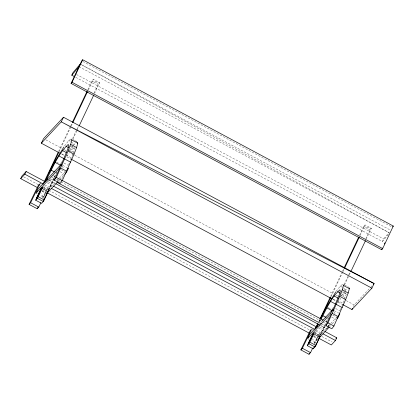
<?xml version="1.0" encoding="UTF-8"?>
<svg xmlns="http://www.w3.org/2000/svg" width="414" height="414" viewBox="0 0 414 414"><rect width="100%" height="100%" fill="white"/><g stroke="black" fill="none" stroke-linecap="round" stroke-linejoin="round"><path stroke-width="0.31" stroke-dasharray="2.07 1.55" d="M70.768 159.68L73.687 152.269L74.655 148.698L74.178 147.575L70.934 145.842M343.33 302.82L346.259 294.126L345.788 293.003L342.544 291.265M68.574 164.824L69.304 163.111M340.184 310.252L340.913 308.534M341.892 306.246L342.621 304.533M62.343 178.698L63.668 175.79M75.762 77.356L382.386 241.533L383.623 238.925L389.253 232.259M58.565 151.519L70.432 126.451M70.706 125.866L72.088 122.953M87.82 89.724L91.96 80.978L93.326 79.369L99.598 82.728L94.63 93.222M59.104 151.659L70.97 126.591M71.249 126.011L72.626 123.093M88.358 89.864L93.326 79.369M48.278 189.855L56.558 172.369M60.698 163.623L62.074 160.71M72.564 138.555L76.704 129.81M76.978 129.225L78.36 126.311M94.092 93.083L98.232 84.337L99.598 82.728L91.96 80.978L98.232 84.337M48.816 190L53.784 179.505M54.063 178.92L54.891 177.171M72.828 139.28L76.693 131.119M76.968 130.534L78.898 126.451M318.733 321.533L319.561 319.784M330.595 296.481L342.176 272.008M342.45 271.424L343.553 269.095M359.549 235.302L363.689 226.561L365.055 224.952L371.327 228.311L366.364 238.8M319.277 321.668L320.1 319.924M331.133 296.615L342.714 272.148M342.994 271.563L344.096 269.235M360.092 235.442L365.055 224.952M320.043 335.376L328.318 317.9M332.452 309.16L333.28 307.411M344.034 284.687L348.448 275.367M348.723 274.782L349.825 272.453M365.821 238.661L369.961 229.92L371.327 228.311L363.689 226.561L369.961 229.92M321.135 334.352L324.995 326.196M344.577 284.827L350.642 272.008M43.749 198.911L44.557 197.24M42.445 197.99L45.747 191.196M46.725 191.594L45.426 192.986L43.434 197.09L40.049 195.279M43.165 198.037L48.117 187.842L44.319 185.803M314.226 343.496L318.35 334.998L319.877 333.363L315.535 331.034M319.065 336.018L316.901 338.341L314.909 342.445L311.525 340.629M314.65 344.127L318.226 336.763M318.506 336.194L319.877 333.363M327.308 327.743L326.791 328.799L321.098 325.751M327.567 327.21L328.592 325.094M328.318 326.915L329.601 324.265M353.349 306.639L354.193 304.906L370.659 287.264M48.055 190.031L55.88 174.32M48.593 190.497L53.794 179.935M319.66 335.459L327.49 319.743M321.021 334.248L325.125 325.911M318.961 321.673L319.82 319.97M319.732 321.631L320.56 319.986M56.169 173.751L57.034 172.126M328.638 317.548L327.774 319.178L326.154 320.146M54.669 183.097L49.545 180.354L50.161 179.345M327.407 327.79L326.791 328.799L328.059 327.443M327.712 327.283L329.554 324.245M69.438 150.717L72.704 146.323M66.871 156.213L69.242 152.787M341.043 296.145L344.308 291.746M337.84 302.624L340.851 298.215M64.543 145.919L68.6 140.817L70.794 139.021M73.071 145.857L75.426 143.285M69.624 152.305L71.917 149.423L74.178 147.575M336.147 291.342L340.204 286.245L342.404 284.449M344.676 291.285L347.03 288.708M342.378 296.289L345.788 293.003M382.386 241.533L388.824 233.92M49.545 180.354L50.389 179.453M43.315 187.749L46.575 189.493L48.117 187.842M48.459 189.736L55.388 182.31M57.122 180.452L58.855 178.594M59.29 178.129L65.355 171.634M45.597 194.766L43.434 197.09L40.939 193.343M58.162 181.306L59.461 179.914M59.895 179.448L63.792 175.272M320.829 322.346L321.699 321.419M319.499 335.557L326.863 327.665M328.597 325.808L330.331 323.95M330.765 323.484L336.83 316.984M317.942 339.195L314.909 342.445L312.415 338.699M329.637 326.662L330.507 325.73M332.235 323.872L334.838 321.088M371.089 286.798L371.958 285.872M72.667 144.362L74.546 144.005L70.758 141.976M344.277 289.79L346.151 289.427L342.368 287.404M70.437 141.039L68.6 140.817L70.22 141.686M342.047 286.467L340.204 286.245L341.829 287.114M82.857 61.495L391.763 226.888M81.382 64.656L390.863 230.36M79.012 66.654L389.056 232.663L80.244 64.046M76.424 74.442L383.623 238.925M72.854 139.534L75.017 140.688M344.464 284.956L348.79 287.275M69.247 145.806L74.655 148.698M340.857 291.228L346.259 294.126M70.297 148.559L71.917 149.423M341.364 293.692L343.527 294.851M68.284 149.371L73.687 152.269M339.889 294.799L345.297 297.692M45.856 139.818L61.815 148.362M64.092 149.583L66.375 150.799M71.503 153.547L333.104 293.614M335.951 295.141L337.664 296.057M346.213 300.636L354.193 304.906M66.095 155.069L71.503 157.967M337.162 300.207L343.113 303.39M61.603 153.785L64.305 155.229M333.213 299.208L335.914 300.657M61.852 154.199L64.129 155.421M66.98 156.947L70.97 159.085M333.141 299.457L335.992 300.983M338.269 302.204L342.828 304.642M64.004 163.08L68.331 165.398M335.614 308.508L339.935 310.821M62.747 165.362L67.259 167.779M334.222 310.717L338.735 313.134M56.744 162.221L59.989 163.96M328.349 307.643L331.593 309.382M61.319 169.766L65.267 171.882M332.794 315.121L336.742 317.233M60.139 171.727L63.922 173.756M331.749 317.155L336.07 319.468M321.828 315.991L323.448 316.86M53.183 175.598L54.891 176.514M324.736 320.995L326.444 321.911M51.346 176.649L54.193 178.175M56.47 179.391L60.454 181.529M61.024 181.834L322.33 321.74M322.899 322.045L325.746 323.572M50.813 178.998L53.66 180.525M321.797 324.09L325.782 326.227M48.904 180.1L52.687 182.129M321.052 325.818L324.297 327.552M48.05 181.674L51.295 183.407M319.655 327.096L322.899 328.835M47.243 182.797L52.94 185.85M318.532 328.054L324.229 331.102M44.795 184.882L50.492 187.935M316.084 330.139L322.351 333.493M41.058 184.059L39.972 183.48L40.914 184.339M23.717 176.861L37.969 184.494M38.538 184.794L40.246 185.71M43.667 187.542L48.226 189.985M48.795 190.29L309.258 329.746M314.386 332.494L319.515 335.242M321.797 336.458L332.054 341.954M314.552 332.959L318.35 334.998L315.044 331.997M41.788 189.933L46.347 192.375M313.646 335.495L318.206 337.933M42.109 191.025L45.892 193.053M313.719 336.453L317.502 338.476M42.042 191.175L45.426 192.986M313.517 336.53L316.901 338.341M36.101 193.162L37.229 193.768M307.576 338.517L309.268 339.423M311.732 329.001L312.679 329.854M43.273 186.486L46.575 189.493M333.953 311.954L335.376 314.091M62.121 166.061L63.901 168.736"/><path stroke-width="0.62" d="M77.377 142.307L77.765 143.223L76.59 147.565L74.075 154.112L62.307 180.618L60.221 183.355L54.275 180.173L56.361 177.435L68.129 150.929L70.644 144.382L71.819 140.041L71.431 139.12M348.981 287.73L349.369 288.646L348.195 292.988L345.685 299.539L333.917 326.046L331.831 328.783L325.885 325.595L327.971 322.863L339.739 296.352L342.249 289.805L343.423 285.463L343.035 284.547M59.549 168.555L54.275 180.173M61.096 165.093L67.741 149.087L68.708 145.516L68.232 144.393C57.484 154.469 52.33 169.026 45.374 181.736M330.641 315.132L325.885 325.595M332.701 310.521L339.351 294.509L340.313 290.938L339.837 289.821C330.983 297.702 326.486 309.248 320.834 319.437M74.623 76.745L71.772 75.219L73.004 72.61L80.244 64.046M71.073 83.416L81.718 60.884L82.686 59.74L393.3 226.054L382.655 248.586L381.687 249.73L71.073 83.416L72.036 82.277L82.686 59.74M381.687 249.73L382.51 247.996M384.42 243.949L384.963 242.795M41.452 187.666L36.484 198.156L37.855 196.552L42.269 187.221M43.108 184.168L58.286 152.104M72.362 122.368L86.992 91.473M44.479 182.558L58.829 152.243M72.905 122.513L87.53 91.613M43.097 201.116L44.127 199.91L48.541 190.58M79.177 125.872L93.802 94.972M312.943 333.767L308.254 343.672L309.62 342.062L314.035 332.742M315.421 328.525L317.631 323.862M319.836 319.199L330.041 297.645M344.106 267.93L358.721 237.051M316.519 327.495L318.169 324.002M320.653 318.754L330.858 297.2M344.645 268.07L359.264 237.191M315.08 345.866L314.526 347.03L315.892 345.421L320.307 336.101M350.917 271.429L365.536 240.55M48.593 190.497L43.279 201.504L41.602 203.372L35.656 200.185L41.027 189.053M35.656 200.185L37.332 198.322L42.647 187.314M320.198 335.925L314.888 346.932L313.212 348.795L307.26 345.612L312.632 334.481M307.26 345.612L308.942 343.749L314.252 332.737M313.212 348.795L313.745 347.682M37.229 187.49L20.7 178.641L22.009 175.945L26.154 171.505L44.96 181.575M20.7 178.641L24.845 174.201L26.154 171.505M59.569 152.978L41.333 143.213L43.573 138.597L63.508 117.24L374.121 283.549L371.881 288.17L351.947 309.527L342.828 304.642M63.508 117.24L61.267 121.856L41.333 143.213M40.965 202.57L38.766 207.103L37.224 208.754L29.073 204.392L38.43 185.13L39.201 184.308M29.073 204.392L30.62 202.741L39.697 184.044M36.598 192.137L38.093 189.063L61.055 164.456L62.183 165.062M37.224 208.754L38.047 207.057M36.101 193.162L59.062 168.56L61.055 164.456L61.764 165.528M312.725 348.091L310.526 352.624L308.999 354.26L300.854 349.897L310.205 330.636L310.971 329.818M300.854 349.897L302.38 348.262L311.457 329.565M307.825 338.005L309.32 334.926M308.999 354.26L309.548 353.126M308.011 338.052L330.538 313.916L332.53 309.812L333.658 310.417M339.863 313.734L337.871 317.838L337.001 318.77M329.202 327.122L318.806 338.264L331.314 344.955L335.459 340.51L336.768 337.819L324.799 331.407M351.947 309.527L352.511 308.373M315.872 327.857L317.812 323.945M317.253 326.599L318.345 324.369M49.075 172.84L55.119 161.351L63.839 146.996M320.395 318.832L326.729 306.779L335.801 291.88M71.772 75.219L79.012 66.654M392.658 226.815L393.3 226.054M67.084 169.776L68.388 168.384L66.395 172.483L64.662 174.341M46.466 193.84L57.727 181.767M309.568 334.414L319.101 324.203M322.133 320.954L332.53 309.812L333.239 310.883M373.257 284.475L374.121 283.549L61.267 121.856L371.881 288.17M335.94 338.704L336.768 337.819M72.036 82.277L382.655 248.586M75.56 140.977L76.642 141.557M71.819 140.041L77.765 143.223M343.423 285.463L349.369 288.646M70.644 144.382L76.59 147.565M342.249 289.805L348.195 292.988M65.971 146.24L68.672 147.689M337.581 291.668L340.282 293.112M68.129 150.929L74.075 154.112M339.739 296.352L345.685 299.539M62.535 150.567L66.318 152.59M334.139 295.989L338.466 298.308M71.539 159.39L332.002 298.846M64.688 158.992L70.634 162.174M336.292 304.419L342.243 307.602M58.995 155.99L64.403 158.883M330.605 301.413L335.469 304.021M55.259 162.474L60.667 165.367M326.869 307.897L332.276 310.795M60.656 168.006L66.602 171.189M332.266 313.429L338.212 316.617M59.062 168.56L60.19 169.16M330.538 313.916L331.666 314.516M51.165 170.18L54.405 171.919M322.77 315.603L326.015 317.341M61.722 180.173L323.029 320.079M56.361 177.435L62.307 180.618M327.971 322.863L333.917 326.046M57.075 182.351L321.228 323.784M55.807 183.707L319.96 325.14M46.741 178.941L47.822 179.521M53.509 186.155L316.249 326.832M24.845 174.201L43.082 183.966M51.062 188.235L314.371 329.223M322.92 333.798L335.459 340.51M42.099 188.432L48.045 191.615M313.709 333.855L319.655 337.037M46.917 192.681L309.087 333.053M37.855 196.552L44.127 199.91M309.62 342.062L315.892 345.421M37.332 198.322L43.279 201.504M308.942 343.749L314.888 346.932M30.62 202.741L38.766 207.103M302.38 348.262L310.526 352.624"/></g></svg>
